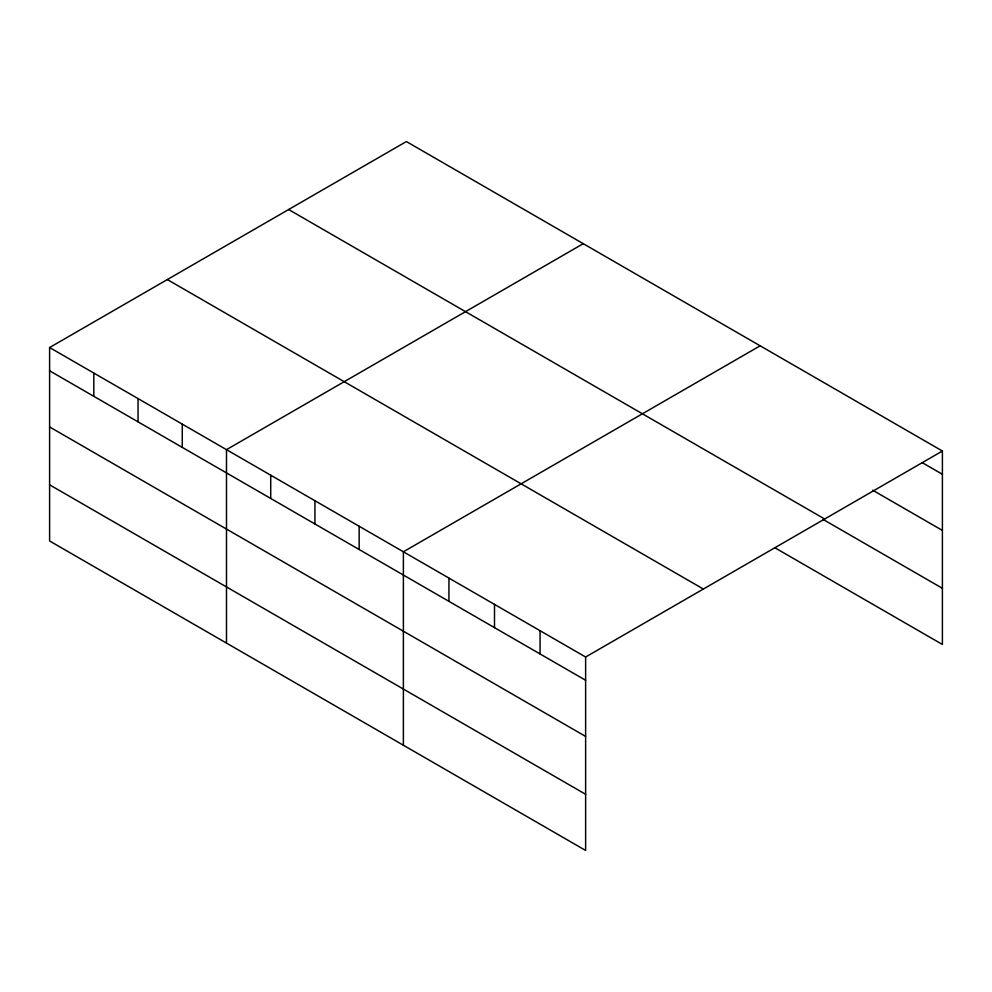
<?xml version="1.0" encoding="UTF-8"?>
<svg xmlns="http://www.w3.org/2000/svg" width="992" height="992" viewBox="0 0 992 992"><rect width="100%" height="100%" fill="white"/><g stroke="black" fill="none" stroke-linecap="round" stroke-linejoin="round"><path stroke-width="1.49" d="M49.6 347.535L585.627 657.014L585.627 850.442L49.6 540.975L49.6 347.535L406.373 141.558L942.4 451.025L942.4 644.465L774.888 547.758M583.259 243.685L226.486 449.661L226.486 643.101M760.145 345.811L403.384 551.788L403.384 745.228M585.627 657.014L942.4 451.025M922.3 462.681L942.4 474.275M872.712 490.209L942.4 530.435M288.635 209.535L824.662 519.002M823.137 519.448L942.4 588.306M167.338 279.558L703.365 589.037M49.6 370.785L585.627 680.264M49.6 426.944L585.627 736.424M49.6 484.815L585.627 794.282M540.07 630.701L540.07 653.951M494.5 604.401L494.5 627.651M448.942 578.088L448.942 601.35M359.154 526.256L359.154 549.506M314.935 500.724L314.935 523.974M270.717 475.193L270.717 498.443M182.268 424.13L182.268 447.38M138.049 398.598L138.049 421.848M93.818 373.066L93.818 396.316"/></g></svg>
